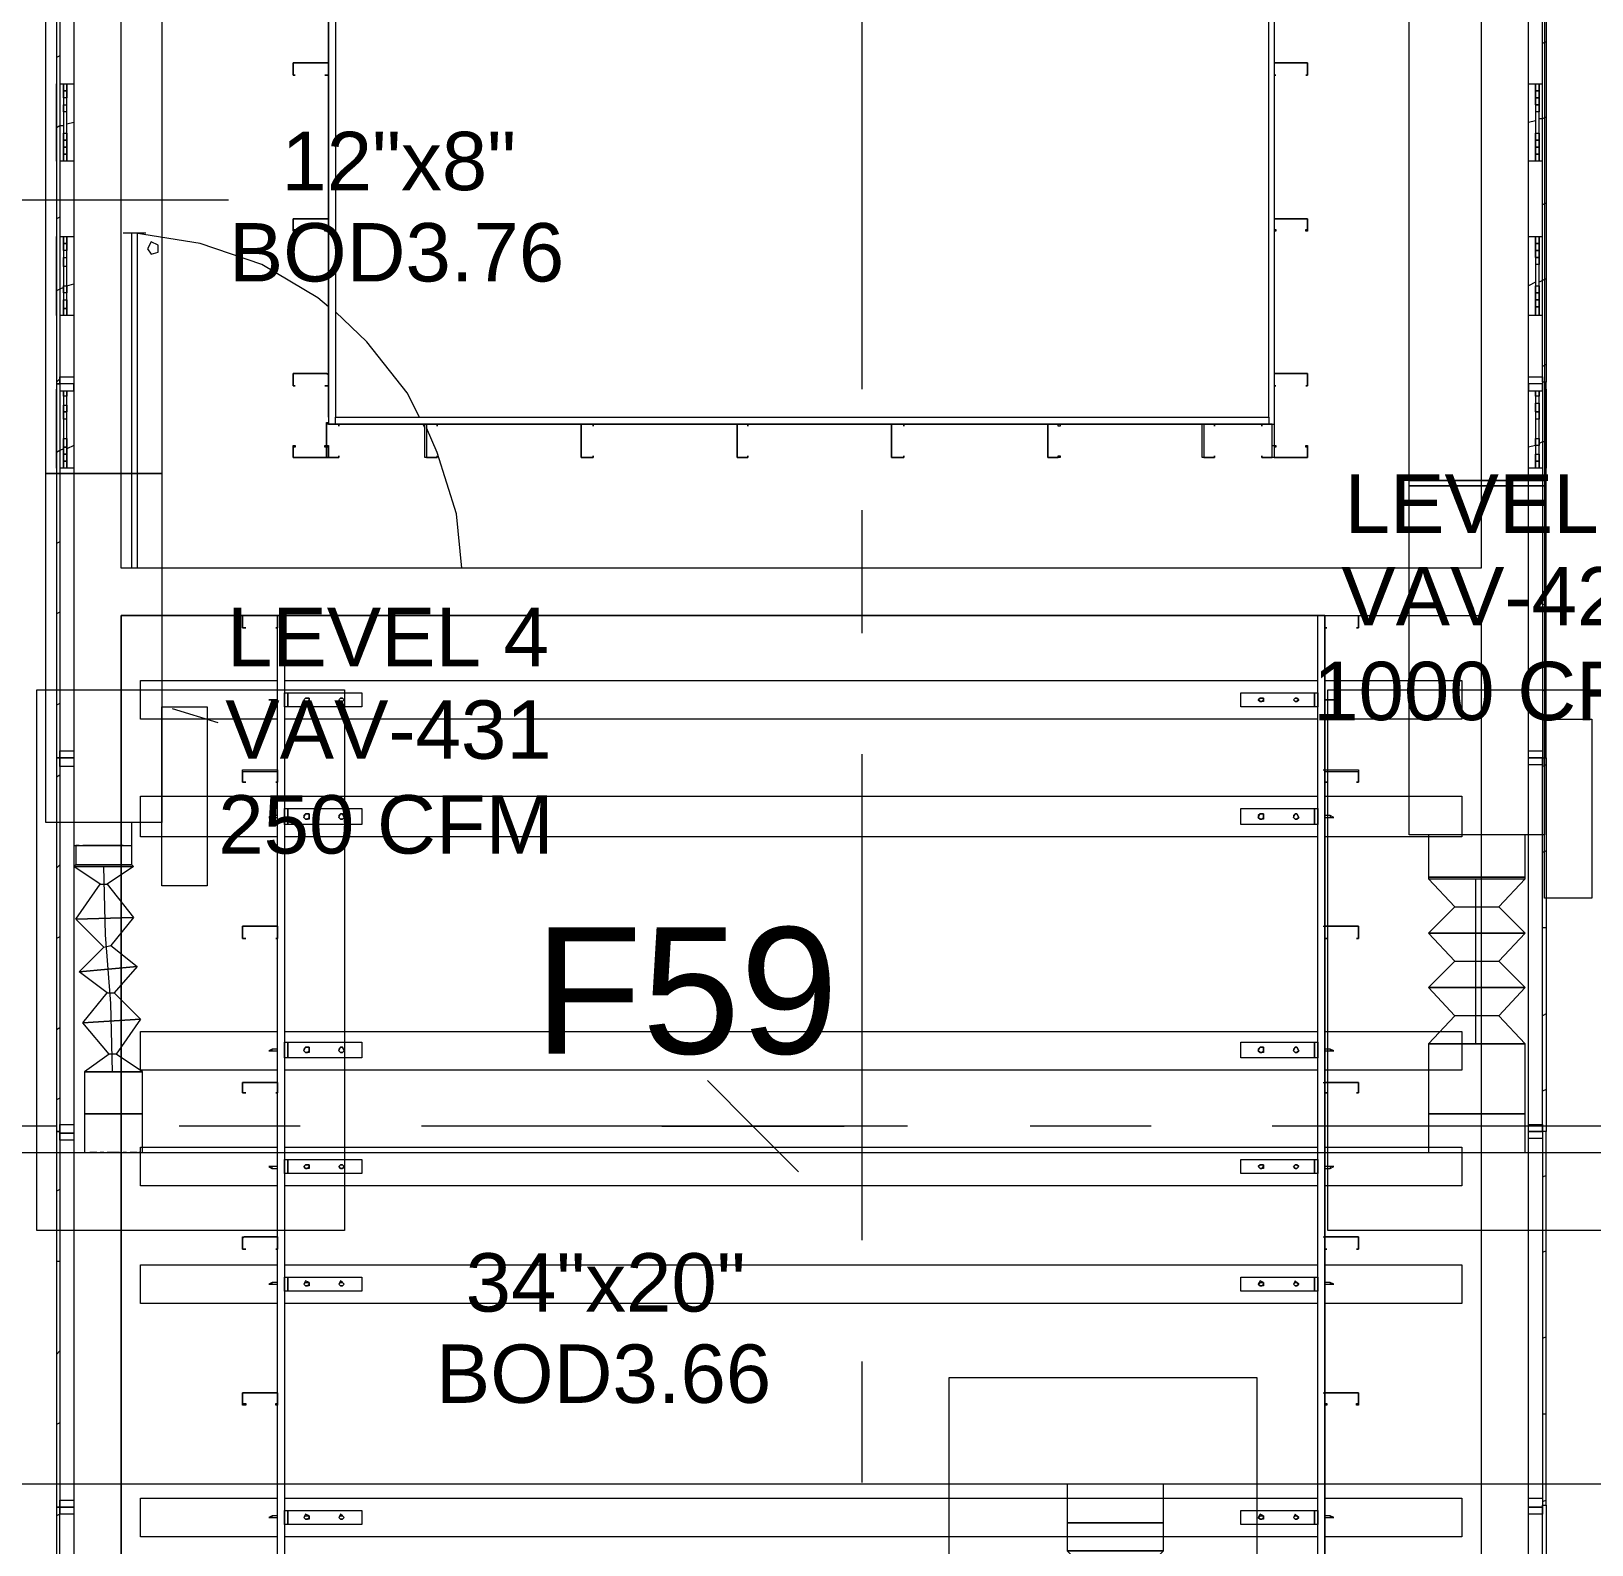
# Model space of a CAD drawing. Header units: metres. Extents: x 98 to 337, y -7 to 53.
# Drawn here: x 133.353 to 137.428, y 15.562 to 19.514 of the extents above; entities that cross this region are included whole.
import ezdxf

# ---------------------------------------------------------------- set-up
doc = ezdxf.new("R2010")
doc.units = ezdxf.units.M
doc.layers.add('HVAC - Ductos', color=5, linetype='Continuous', lineweight=0)
doc.layers.add('PDF_Text', color=7, linetype='Continuous', lineweight=0)
doc.layers.add('PDF_Geometry', color=7, linetype='Continuous', lineweight=0, true_color=0xaaaaaa)
doc.styles.add('PDF ArialUnicodeMS-Bold-Identity-H', font='arial.ttf')
doc.styles.add('PDF Helvetica', font='')
doc.styles.get('PDF Helvetica').set_extended_font_data('Helvetica')

msp = doc.modelspace()

# ---------------------------------------------------------------- linework, layer by layer
at = {"layer": 'HVAC - Ductos', "lineweight": 0}
msp.add_lwpolyline([(136.5939, 24.8329), (136.5939, 24.4755, -0.41593), (136.9514, 24.1182), (137.3042, 24.1182), (137.3042, 18.3407), (136.9514, 18.3407), (136.9514, 24.1182), (137.3042, 24.1182, 0.414677)], format="xyb", close=True, dxfattribs=at)
for points in [[(133.6938, 21.9694), (133.6938, 18.3589), (133.3913, 18.3589), (133.3913, 21.9694)], [(133.3913, 17.4472), (133.3913, 18.3589), (133.6938, 18.3589), (133.6938, 17.4472)], [(136.9514, 17.4152), (136.9514, 18.3269), (137.3042, 18.3269), (137.3042, 17.4152)], [(137.0017, 17.3052), (137.0063, 17.3052), (137.0247, 17.3052), (137.0521, 17.3052), (137.0888, 17.3052), (137.1255, 17.3052), (137.1667, 17.3052), (137.2033, 17.3052), (137.2308, 17.3052), (137.2445, 17.3052), (137.2537, 17.3052), (137.2537, 17.4152), (137.2491, 17.4152), (137.2354, 17.4152), (137.2171, 17.4152), (137.1896, 17.4152), (137.1621, 17.4152), (137.1255, 17.4152), (137.0934, 17.4152), (137.0659, 17.4152), (137.0384, 17.4152), (137.0201, 17.4152), (137.0063, 17.4152), (137.0017, 17.4152), (137.0017, 17.3052), (137.0017, 17.3006), (137.0063, 17.3006), (137.0247, 17.3006), (137.0521, 17.3006), (137.0888, 17.3006), (137.1255, 17.3006), (137.1667, 17.3006), (137.2033, 17.3006), (137.2308, 17.3006), (137.2491, 17.3006), (137.2537, 17.3006), (137.2537, 17.3052), (137.2445, 17.3052), (137.2308, 17.3052), (137.2033, 17.3052), (137.1667, 17.3052), (137.1255, 17.3052), (137.0888, 17.3052), (137.0521, 17.3052), (137.0247, 17.3052), (137.0063, 17.3052)], [(133.4692, 17.3373), (133.4784, 17.3373), (133.4876, 17.3373), (133.5059, 17.3373), (133.5242, 17.3373), (133.5426, 17.3373), (133.5609, 17.3373), (133.5792, 17.3373), (133.593, 17.3373), (133.6067, 17.3373), (133.6158, 17.3373), (133.6067, 17.3373), (133.593, 17.3373), (133.5792, 17.3373), (133.5609, 17.3373), (133.5426, 17.3373), (133.5242, 17.3373), (133.5059, 17.3373), (133.4876, 17.3373), (133.4784, 17.3373)], [(137.0017, 17.3052), (137.0063, 17.3052), (137.0201, 17.3052), (137.0384, 17.3052), (137.0659, 17.3052), (137.0934, 17.3052), (137.1255, 17.3052), (137.1621, 17.3052), (137.1896, 17.3052), (137.2171, 17.3052), (137.2354, 17.3052), (137.2491, 17.3052), (137.2537, 17.3052), (137.2491, 17.3052), (137.2354, 17.3052), (137.2171, 17.3052), (137.1896, 17.3052), (137.1621, 17.3052), (137.1255, 17.3052), (137.0934, 17.3052), (137.0659, 17.3052), (137.0384, 17.3052), (137.0201, 17.3052), (137.0063, 17.3052)], [(137.0017, 16.87), (137.0063, 16.87), (137.0155, 16.87), (137.0384, 16.87), (137.0659, 16.87), (137.0934, 16.87), (137.1255, 16.87), (137.1621, 16.87), (137.1896, 16.87), (137.2171, 16.87), (137.2354, 16.87), (137.2491, 16.87), (137.2537, 16.87), (137.2491, 16.87), (137.2354, 16.87), (137.2171, 16.87), (137.1896, 16.87), (137.1621, 16.87), (137.1255, 16.87), (137.0934, 16.87), (137.0659, 16.87), (137.0384, 16.87), (137.0155, 16.87), (137.0063, 16.87)], [(133.6434, 16.7966), (133.6342, 16.7966), (133.6204, 16.7966), (133.6067, 16.7966), (133.5884, 16.7966), (133.5654, 16.7966), (133.5472, 16.7966), (133.5288, 16.7966), (133.515, 16.7966), (133.5013, 16.7966), (133.4922, 16.7966), (133.5013, 16.7966), (133.515, 16.7966), (133.5288, 16.7966), (133.5472, 16.7966), (133.5654, 16.7966), (133.5884, 16.7966), (133.6067, 16.7966), (133.6204, 16.7966), (133.6342, 16.7966)], [(137.0017, 16.5859), (137.0063, 16.5859), (137.0155, 16.5859), (137.0384, 16.5859), (137.0659, 16.5859), (137.0934, 16.5859), (137.1255, 16.5859), (137.1621, 16.5859), (137.1896, 16.5859), (137.2171, 16.5859), (137.2354, 16.5859), (137.2491, 16.5859), (137.2537, 16.5859), (137.2537, 16.6867), (137.2491, 16.6867), (137.2354, 16.6867), (137.2171, 16.6867), (137.1896, 16.6867), (137.1621, 16.6867), (137.1255, 16.6867), (137.0934, 16.6867), (137.0659, 16.6867), (137.0384, 16.6867), (137.0155, 16.6867), (137.0063, 16.6867), (137.0017, 16.6867)], [(137.886, 15.7199), (132.3971, 15.7199), (132.3971, 16.5859), (137.886, 16.5859)]]:
    msp.add_lwpolyline(points, close=True, dxfattribs=at)
for points in [[(133.4647, 17.3327), (133.4738, 17.3327), (133.4876, 17.3327), (133.515, 17.3327), (133.5426, 17.3327), (133.57, 17.3327), (133.5976, 17.3327), (133.6113, 17.3327), (133.6204, 17.3327), (133.6158, 17.3373), (133.6113, 17.3373), (133.593, 17.3373), (133.57, 17.3373), (133.5426, 17.3373), (133.515, 17.3373), (133.4876, 17.3373), (133.4738, 17.3373), (133.4692, 17.3373), (133.4738, 17.3373), (133.4876, 17.3373), (133.515, 17.3373), (133.5426, 17.3373), (133.57, 17.3373), (133.593, 17.3373), (133.6113, 17.3373), (133.6158, 17.3373), (133.6158, 17.3876), (133.6158, 17.4472), (133.6067, 17.4472), (133.5976, 17.4472), (133.5792, 17.4472), (133.5609, 17.4472), (133.5426, 17.4472), (133.5242, 17.4472), (133.5105, 17.4472), (133.4967, 17.4472), (133.483, 17.4472), (133.4738, 17.4472), (133.4692, 17.4472)], [(133.4647, 17.4472), (133.4647, 17.3876), (133.4692, 17.3876), (133.4784, 17.3876), (133.4876, 17.3876), (133.5059, 17.3876), (133.5242, 17.3876), (133.5426, 17.3876), (133.5609, 17.3876), (133.5792, 17.3876), (133.5976, 17.3876), (133.6067, 17.3876), (133.6158, 17.3876)], [(133.4784, 17.3876), (133.4692, 17.3876), (133.4692, 17.3373), (133.4647, 17.3327), (133.4738, 17.3327), (133.4876, 17.3327), (133.515, 17.3327), (133.5426, 17.3327), (133.57, 17.3327), (133.5976, 17.3327), (133.6113, 17.3327), (133.6204, 17.3327)], [(133.593, 17.3876), (133.5792, 17.3876), (133.5609, 17.3876), (133.5426, 17.3876), (133.5242, 17.3876), (133.5059, 17.3876), (133.4876, 17.3876)], [(133.5334, 17.2869), (133.4647, 17.3327), (133.6204, 17.3327), (133.5517, 17.2869), (133.6204, 17.1998), (133.4692, 17.1953), (133.5334, 17.2869), (133.5517, 17.2869)], [(133.5654, 16.7966), (133.5609, 16.9753), (133.5472, 17.154), (133.5426, 17.3327)], [(137.0704, 17.2273), (137.0017, 17.3006), (137.2537, 17.3006), (137.185, 17.2273), (137.2537, 17.1585), (137.0017, 17.1585), (137.0704, 17.2273), (137.185, 17.2273)], [(137.0017, 17.3006), (137.0063, 17.3006), (137.0247, 17.3006), (137.0521, 17.3006), (137.0888, 17.3006), (137.1255, 17.3006), (137.1667, 17.3006), (137.2033, 17.3006), (137.2308, 17.3006), (137.2491, 17.3006), (137.2537, 17.3006)], [(137.1255, 16.87), (137.1255, 16.957), (137.1255, 17.044), (137.1255, 17.1265), (137.1255, 17.2135), (137.1255, 17.3006)], [(133.5426, 17.1219), (133.4692, 17.1953), (133.6204, 17.1998), (133.5609, 17.1265), (133.6296, 17.0715), (133.4784, 17.0578), (133.5426, 17.1219), (133.5609, 17.1265)], [(137.0704, 17.0852), (137.0017, 17.1585), (137.2537, 17.1585), (137.185, 17.0852), (137.2537, 17.0165), (137.0017, 17.0165), (137.0704, 17.0852), (137.185, 17.0852)], [(133.5517, 17.0028), (133.4784, 17.0578), (133.6296, 17.0715), (133.57, 17.0028), (133.6388, 16.934), (133.4876, 16.9249), (133.5517, 17.0028), (133.57, 17.0028)], [(137.0704, 16.9432), (137.0017, 17.0165), (137.2537, 17.0165), (137.185, 16.9432), (137.0704, 16.9432), (137.0017, 16.87), (137.0017, 16.6867), (137.0063, 16.6867), (137.0155, 16.6867), (137.0384, 16.6867), (137.0659, 16.6867), (137.0934, 16.6867), (137.1255, 16.6867), (137.1621, 16.6867), (137.1896, 16.6867), (137.2171, 16.6867), (137.2354, 16.6867), (137.2491, 16.6867), (137.2537, 16.6867), (137.2537, 16.87), (137.0017, 16.87), (137.2537, 16.87), (137.185, 16.9432)], [(133.5563, 16.8424), (133.4876, 16.9249), (133.6388, 16.934), (133.5746, 16.8424), (133.5563, 16.8424), (133.4922, 16.7966), (133.4922, 16.6867), (133.5013, 16.6867), (133.515, 16.6867), (133.5288, 16.6867), (133.5472, 16.6867), (133.5654, 16.6867), (133.5884, 16.6867), (133.6067, 16.6867), (133.6204, 16.6867), (133.6342, 16.6867), (133.6434, 16.6867), (133.6434, 16.7966), (133.4922, 16.7966), (133.6434, 16.7966), (133.5746, 16.8424)], [(133.6434, 16.5859), (133.6434, 16.6867), (133.6342, 16.6867), (133.6204, 16.6867), (133.6067, 16.6867), (133.5884, 16.6867), (133.5654, 16.6867), (133.5472, 16.6867), (133.5288, 16.6867), (133.515, 16.6867), (133.5013, 16.6867), (133.4922, 16.6867), (133.4922, 16.5859)], [(133.5242, 16.5859), (133.5196, 16.5859), (133.515, 16.5859), (133.5059, 16.5859)], [(133.5426, 16.5859), (133.5334, 16.5859)], [(133.5838, 16.5859), (133.5654, 16.5859), (133.5517, 16.5859)], [(133.6021, 16.5859), (133.593, 16.5859)], [(133.6296, 16.5859), (133.625, 16.5859), (133.6204, 16.5859), (133.6158, 16.5859), (133.6113, 16.5859)], [(133.6388, 16.5859), (133.6342, 16.5859)], [(136.0579, 15.7199), (136.0579, 15.6191), (136.0625, 15.6191), (136.0717, 15.6191), (136.0945, 15.6191), (136.1175, 15.6191), (136.1495, 15.6191), (136.1816, 15.6191), (136.2183, 15.6191), (136.2457, 15.6191), (136.2732, 15.6191), (136.2916, 15.6191), (136.3054, 15.6191), (136.3099, 15.6191), (136.3099, 15.7199), (136.3054, 15.7199)], [(136.2228, 15.4587), (136.3054, 15.3717), (136.0533, 15.3809), (136.1403, 15.4633), (136.2228, 15.4587), (136.3099, 15.5458), (136.3099, 15.6191), (136.3054, 15.6191), (136.2916, 15.6191), (136.2732, 15.6191), (136.2457, 15.6191), (136.2183, 15.6191), (136.1816, 15.6191), (136.1495, 15.6191), (136.1175, 15.6191), (136.0945, 15.6191), (136.0717, 15.6191), (136.0625, 15.6191), (136.0579, 15.6191), (136.0579, 15.5458), (136.3099, 15.5458), (136.0579, 15.5458), (136.1403, 15.4633)]]:
    msp.add_lwpolyline(points, dxfattribs=at)
at = {"layer": 'PDF_Geometry', "lineweight": 0}
for points in [[(137.2629, 14.689), (137.2629, 19.5777), (137.1392, 19.5777), (137.1392, 23.7837), (137.1392, 19.5777), (137.1392, 23.7837), (137.1392, 19.5777), (137.1529, 19.5777), (137.1529, 23.7837), (137.1529, 19.5777), (137.2445, 19.5777), (137.2445, 23.7837), (137.2445, 19.5777), (137.2629, 19.5777), (137.2629, 23.8937)], [(137.1392, 23.7837), (137.2629, 23.7837), (137.2629, 19.5777), (137.1392, 19.5777), (137.1392, 18.1116), (133.5884, 18.1116), (133.5884, 19.5777), (133.4647, 19.5777), (133.4647, 14.689)], [(134.129, 18.5056), (134.129, 23.3805), (134.129, 23.3943), (136.5985, 23.3943), (136.5985, 23.3805), (136.5985, 18.5056), (136.5985, 18.4873)], [(134.129, 23.3805), (134.129, 18.5056), (134.129, 18.4873), (136.5985, 18.4873), (136.5985, 18.4002), (136.5939, 18.4002), (136.5665, 18.4002), (136.5939, 18.4002), (136.5939, 18.4873), (136.5665, 18.4873)], [(134.1474, 23.3805), (134.1474, 18.5056), (136.5848, 18.5056), (136.5848, 23.3805)], [(136.5985, 23.3805), (136.5985, 18.5056)], [(133.428, 20.5078), (133.4189, 20.5078), (133.4189, 19.5731), (133.428, 19.5731), (133.428, 20.5078), (133.4189, 20.5078), (133.4189, 19.5731), (133.4189, 18.5926), (133.428, 18.5926), (133.428, 18.5743), (133.4647, 18.5743), (133.4647, 18.5926), (133.428, 18.5926), (133.428, 17.6167), (133.4189, 17.6167), (133.4189, 16.6409), (133.428, 16.6409), (133.428, 15.6604), (133.4189, 15.6604), (133.4189, 14.6844)], [(137.2996, 20.5078), (137.3087, 20.5078), (137.3087, 19.5731), (137.2996, 19.5731), (137.2996, 20.5078), (137.3087, 20.5078), (137.3087, 19.5731), (137.3087, 18.5972), (137.2996, 18.5972), (137.2996, 17.6167), (137.3087, 17.6167), (137.3087, 16.6409), (137.2996, 16.6409), (137.2996, 15.665), (137.3087, 15.665), (137.3087, 14.6844), (137.2996, 14.6844), (137.2996, 13.452), (137.3087, 13.452), (137.3087, 14.6844)], [(135.5219, 19.848), (135.5219, 18.5789)], [(133.4189, 19.5731), (133.428, 19.5731), (133.428, 18.5926), (133.4189, 18.5926), (133.4189, 17.6167), (133.428, 17.6167), (133.428, 16.6409), (133.4189, 16.6409), (133.4189, 15.6604), (133.428, 15.6604), (133.4647, 15.6604), (133.4647, 15.642), (133.428, 15.642)], [(137.2629, 14.689), (137.2629, 19.5777), (137.1392, 19.5777), (137.1392, 18.1116), (133.5884, 18.1116), (133.5884, 19.5777), (133.4647, 19.5777), (133.4647, 14.689)], [(137.2996, 13.232), (137.3087, 13.232), (137.3087, 13.452), (137.3087, 13.232), (137.2996, 13.232), (137.2996, 13.452), (137.3087, 13.452), (137.3087, 14.6844), (137.2996, 14.6844), (137.2996, 15.665), (137.3087, 15.665), (137.3087, 16.6409), (137.2996, 16.6409), (137.2996, 17.6167), (137.3087, 17.6167), (137.3087, 18.5972), (137.2996, 18.5972), (137.2996, 19.5731), (137.3087, 19.5731)], [(137.3087, 19.4861), (137.2996, 19.4815)], [(133.428, 19.4494), (133.4189, 19.4449)], [(133.4189, 19.1745), (133.4189, 19.3761)], [(133.428, 19.3761), (133.4372, 19.3761), (133.4372, 19.1745), (133.428, 19.1745)], [(133.4647, 19.1745), (133.4464, 19.1745), (133.4464, 19.3761), (133.4647, 19.3761)], [(137.2996, 19.1745), (137.2904, 19.1745), (137.2904, 19.3761), (137.2996, 19.3761)], [(137.3087, 19.3761), (137.3087, 19.1745)], [(133.4464, 19.3028), (133.4372, 19.3028), (133.4372, 19.3211), (133.4464, 19.3211), (133.4464, 19.3395), (133.4372, 19.3395), (133.4372, 19.3211), (133.4464, 19.3211)], [(137.2812, 19.3211), (137.2812, 19.3395), (137.2904, 19.3395), (137.2904, 19.3211), (137.2812, 19.3211), (137.2904, 19.3211), (137.2904, 19.3028), (137.2812, 19.3028)], [(133.4647, 19.2753), (133.4464, 19.2707)], [(137.2812, 19.2798), (137.2629, 19.2753)], [(137.3087, 19.289), (137.2996, 19.2844), (137.2904, 19.2844)], [(133.4372, 19.2662), (133.428, 19.2662), (133.4189, 19.2616)], [(137.3087, 19.0646), (137.2996, 19.06)], [(133.428, 19.0279), (133.4189, 19.0233)], [(136.5985, 18.9958), (136.6031, 18.9958), (136.6031, 18.9913), (136.5985, 18.9913)], [(133.4189, 18.7713), (133.4189, 18.9775)], [(133.428, 18.9775), (133.4372, 18.9775), (133.4372, 18.7713), (133.428, 18.7713)], [(133.4647, 18.7713), (133.4464, 18.7713), (133.4464, 18.9775), (133.4647, 18.9775)], [(133.6525, 18.9867), (133.593, 18.9867)], [(133.6158, 18.1116), (133.6158, 18.9867)], [(134.129, 18.7943), (134.1016, 18.8171), (133.9549, 18.9042), (133.7945, 18.9592), (133.625, 18.9867)], [(133.6296, 18.9867), (133.6296, 18.1116)], [(137.2996, 18.7713), (137.2904, 18.7713), (137.2904, 18.9775), (137.2996, 18.9775)], [(137.3087, 18.9775), (137.3087, 18.7713)], [(133.4464, 18.8996), (133.4372, 18.8996), (133.4372, 18.9225), (133.4464, 18.9225), (133.4464, 18.9409), (133.4372, 18.9409), (133.4372, 18.9225), (133.4464, 18.9225)], [(137.2812, 18.9225), (137.2812, 18.9409), (137.2904, 18.9409), (137.2904, 18.9225), (137.2812, 18.9225), (137.2904, 18.9225), (137.2904, 18.9042), (137.2812, 18.9042)], [(137.3087, 18.8675), (137.2996, 18.8629), (137.2904, 18.8584)], [(133.4372, 18.8447), (133.428, 18.8401), (133.4189, 18.8355)], [(133.4464, 18.8492), (133.4464, 18.8309), (133.4372, 18.8309), (133.4372, 18.8125), (133.4464, 18.8125), (133.4464, 18.8309), (133.4372, 18.8309), (133.4372, 18.8492), (133.4464, 18.8492), (133.4647, 18.8538)], [(137.2812, 18.8584), (137.2629, 18.8492)], [(134.3673, 18.5056), (134.3352, 18.5698), (134.2298, 18.7026), (134.1474, 18.7805)], [(137.3087, 18.643), (137.2996, 18.6384)], [(133.428, 18.6064), (133.4189, 18.5972)], [(137.2996, 18.3727), (137.2904, 18.3727), (137.2904, 18.5743), (137.2904, 18.5606), (137.2812, 18.5606), (137.2812, 18.5743), (137.2812, 18.3727), (137.2629, 18.3727), (137.2629, 18.5743), (137.2996, 18.5743), (137.2996, 18.5926), (137.2629, 18.5926), (137.2629, 18.5743)], [(133.4189, 18.3727), (133.4189, 18.5789)], [(133.4464, 18.501), (133.4372, 18.501), (133.4372, 18.5194), (133.4464, 18.5194), (133.4372, 18.5194), (133.4372, 18.5376), (133.4464, 18.5376), (133.4464, 18.5606), (133.4372, 18.5606), (133.4372, 18.5743), (133.4372, 18.3727), (133.428, 18.3727)], [(133.4647, 18.3727), (133.4464, 18.3727), (133.4464, 18.5743), (133.4464, 18.5606), (133.4372, 18.5606), (133.4372, 18.5376), (133.4464, 18.5376), (133.4464, 18.5194)], [(137.2812, 18.5194), (137.2812, 18.5422), (137.2904, 18.5422), (137.2904, 18.5606), (137.2812, 18.5606), (137.2812, 18.5422), (137.2904, 18.5422), (137.2904, 18.5194), (137.2812, 18.5194), (137.2904, 18.5194), (137.2904, 18.501), (137.2812, 18.501)], [(137.3087, 18.5789), (137.3087, 18.3727)], [(136.5848, 18.5056), (136.5848, 18.4873), (134.1474, 18.4873), (134.1474, 18.5056)], [(134.1565, 18.4873), (134.1565, 18.4827), (134.1565, 18.4873), (134.129, 18.4873), (134.1244, 18.4873), (134.1244, 18.4002), (134.129, 18.4002), (134.1565, 18.4002), (134.1565, 18.4048), (134.1565, 18.4002), (134.129, 18.4002), (134.1244, 18.4002), (134.1244, 18.4873), (134.1244, 18.4918), (134.129, 18.4918)], [(134.381, 18.4781), (134.3765, 18.4873)], [(134.4131, 18.4873), (134.4131, 18.4827), (134.4131, 18.4873), (134.3856, 18.4873), (134.3856, 18.4002), (134.4131, 18.4002), (134.4131, 18.4048), (134.4131, 18.4002), (134.3856, 18.4002), (134.381, 18.4002), (134.381, 18.4873)], [(134.4772, 18.1116), (134.4635, 18.2536), (134.4131, 18.414), (134.3856, 18.4781)], [(134.8209, 18.4873), (134.8209, 18.4827), (134.8209, 18.4873), (134.7888, 18.4873)], [(135.224, 18.4873), (135.224, 18.4827), (135.224, 18.4873), (135.1966, 18.4873)], [(135.6318, 18.4873), (135.6318, 18.4827), (135.6318, 18.4873), (135.6043, 18.4873), (135.5997, 18.4873)], [(136.0396, 18.4873), (136.0396, 18.4827), (136.035, 18.4827), (136.035, 18.4873), (136.0075, 18.4873)], [(136.4428, 18.4873), (136.4428, 18.4827), (136.4428, 18.4873), (136.4152, 18.4873), (136.4152, 18.4002), (136.4428, 18.4002), (136.4428, 18.4048), (136.4428, 18.4002), (136.4152, 18.4002), (136.4107, 18.4002), (136.4107, 18.4873)], [(133.4372, 18.4231), (133.428, 18.4185), (133.4189, 18.414)], [(133.4647, 18.4323), (133.4464, 18.4231)], [(137.2812, 18.4323), (137.2812, 18.4094), (137.2904, 18.4094), (137.2904, 18.4323), (137.2812, 18.4323), (137.2812, 18.4506), (137.2904, 18.4506), (137.2904, 18.4323), (137.2812, 18.4323), (137.2629, 18.4277)], [(137.3087, 18.4414), (137.2996, 18.4414), (137.2904, 18.4369)], [(135.5219, 18.2627), (135.5219, 17.942)], [(137.3087, 18.2169), (137.2996, 18.2124)], [(133.428, 18.1802), (133.4189, 18.1757)], [(137.3087, 18.02), (137.2996, 18.0154)], [(133.428, 17.997), (133.4189, 17.9924)], [(133.4647, 14.6844), (133.4647, 14.689), (133.4601, 14.689), (133.4601, 14.6982), (133.4647, 14.6982), (133.4601, 14.6982), (133.4601, 14.689), (133.4601, 14.6844), (133.4601, 14.689), (133.4647, 14.689), (133.4647, 13.8414), (133.483, 13.8414), (133.483, 13.2504), (133.5746, 13.2504), (133.5746, 13.8414), (133.5884, 13.8414), (133.5884, 14.689), (133.5884, 17.9878), (133.5884, 14.689), (133.5746, 14.689), (133.483, 14.689), (133.483, 13.8414), (133.483, 14.689), (133.4647, 14.689)], [(133.8175, 17.9878), (133.5884, 17.9878), (133.8175, 17.9878)], [(133.9962, 13.9009), (133.9962, 17.9878), (133.9962, 17.9558), (133.9916, 17.9558), (133.9962, 17.9558), (133.9962, 17.9878), (133.9091, 17.9878), (133.9045, 17.9878), (133.9045, 17.9558), (133.9045, 17.9878), (133.5884, 17.9878), (137.1392, 17.9878), (137.1392, 14.689)], [(134.0145, 17.9878), (133.9962, 17.9878)], [(133.9962, 13.9009), (133.9962, 17.9878), (134.0145, 17.9878), (134.0145, 13.9239)], [(136.7314, 17.9878), (136.7131, 17.9878)], [(136.7131, 13.9239), (136.7131, 17.9878), (136.7314, 17.9878), (136.7314, 13.9009)], [(136.7314, 13.9009), (136.7314, 17.9878), (136.8185, 17.9878), (137.1392, 17.9878), (137.1392, 14.689)], [(133.9962, 17.7175), (133.6388, 17.7175), (133.6388, 17.8183), (133.9962, 17.8183)], [(134.0145, 17.8183), (136.7131, 17.8183)], [(136.7314, 17.8183), (137.0888, 17.8183), (137.0888, 17.7175), (136.7314, 17.7175)], [(133.9824, 17.7679), (133.9732, 17.7679), (133.9824, 17.7679)], [(133.9962, 17.7679), (133.9824, 17.7679), (133.9962, 17.7679)], [(136.7452, 17.7679), (136.7314, 17.7679), (136.7452, 17.7679)], [(136.7544, 17.7679), (136.7452, 17.7679), (136.7544, 17.7679)], [(137.3087, 17.7954), (137.2996, 17.7909)], [(133.428, 17.7587), (133.4189, 17.7542)], [(136.7131, 17.7175), (134.0145, 17.7175)], [(135.5219, 17.6259), (135.5219, 16.3568)], [(133.428, 17.5709), (133.4189, 17.5663)], [(136.7268, 17.5847), (136.7314, 17.5847), (136.8185, 17.5847), (136.8185, 17.5801), (136.8185, 17.5526), (136.8139, 17.5526), (136.8185, 17.5526), (136.8185, 17.5801), (136.7314, 17.5801)], [(137.3087, 17.5984), (137.2996, 17.5938)], [(133.9962, 17.4106), (133.6388, 17.4106), (133.6388, 17.516), (133.9962, 17.516)], [(134.0145, 17.516), (136.7131, 17.516)], [(136.7314, 17.516), (137.0888, 17.516), (137.0888, 17.4106), (136.7314, 17.4106)], [(133.9962, 17.4656), (133.9824, 17.4656), (133.9732, 17.461), (133.9824, 17.461), (133.9962, 17.461)], [(133.9824, 17.461), (133.9824, 17.4656)], [(134.0236, 17.4702), (134.0236, 17.4656)], [(134.0236, 17.461), (134.0236, 17.4564)], [(136.7039, 17.4656), (136.7039, 17.4702)], [(136.7039, 17.4564), (136.7039, 17.461)], [(136.7314, 17.461), (136.7452, 17.461), (136.7544, 17.461), (136.7452, 17.4656), (136.7314, 17.4656)], [(136.7452, 17.4656), (136.7452, 17.461)], [(136.7131, 17.4106), (134.0145, 17.4106)], [(137.3087, 17.3739), (137.2996, 17.3693)], [(133.428, 17.3373), (133.4189, 17.3281)], [(136.7268, 17.1769), (136.7314, 17.1769)], [(137.3087, 17.1723), (137.2996, 17.1723)], [(133.428, 17.1494), (133.4189, 17.1449)], [(133.428, 16.9112), (133.4189, 16.9066)], [(137.3087, 16.9478), (137.2996, 16.9432)], [(133.9962, 16.8012), (133.6388, 16.8012), (133.6388, 16.902), (133.9962, 16.902)], [(134.0145, 16.902), (136.7131, 16.902)], [(136.7314, 16.902), (137.0888, 16.902), (137.0888, 16.8012), (136.7314, 16.8012)], [(133.9962, 16.8562), (133.9824, 16.8562), (133.9732, 16.8516), (133.9824, 16.8516), (133.9962, 16.8516)], [(133.9824, 16.8516), (133.9824, 16.8562)], [(134.0236, 16.8608), (134.0236, 16.8562)], [(134.0236, 16.8516), (134.0236, 16.847)], [(136.7039, 16.8562), (136.7039, 16.8608)], [(136.7039, 16.847), (136.7039, 16.8516)], [(136.7314, 16.8516), (136.7452, 16.8516), (136.7544, 16.8516), (136.7452, 16.8562), (136.7314, 16.8562)], [(136.7452, 16.8562), (136.7452, 16.8516)], [(136.7131, 16.8012), (134.0145, 16.8012)], [(136.7268, 16.7691), (136.7314, 16.7691)], [(137.3087, 16.7508), (137.2996, 16.7462)], [(133.428, 16.7279), (133.4189, 16.7233)], [(133.4189, 16.6546), (132.1497, 16.6546)], [(134.0557, 16.6546), (133.7396, 16.6546)], [(135.641, 16.6546), (134.3719, 16.6546)], [(136.2778, 16.6546), (135.9617, 16.6546)], [(137.8631, 16.6546), (136.5939, 16.6546)], [(133.9962, 16.4988), (133.6388, 16.4988), (133.6388, 16.5996), (133.9962, 16.5996)], [(134.0145, 16.5996), (136.7131, 16.5996)], [(136.7314, 16.5996), (137.0888, 16.5996), (137.0888, 16.4988), (136.7314, 16.4988)], [(133.9962, 16.5492), (133.9824, 16.5492), (133.9732, 16.5492), (133.9824, 16.5446), (133.9962, 16.5446)], [(133.9824, 16.5446), (133.9824, 16.5492)], [(134.0236, 16.5446), (134.0236, 16.54)], [(136.7039, 16.54), (136.7039, 16.5446)], [(136.7314, 16.5446), (136.7452, 16.5446), (136.7544, 16.5492), (136.7452, 16.5492), (136.7314, 16.5492)], [(136.7452, 16.5492), (136.7452, 16.5446)], [(137.3087, 16.5263), (137.2996, 16.5217)], [(133.428, 16.4897), (133.4189, 16.4851)], [(136.7131, 16.4988), (134.0145, 16.4988)], [(136.7268, 16.366), (136.7314, 16.366)], [(133.428, 16.3018), (133.4189, 16.3018)], [(137.3087, 16.3293), (137.2996, 16.3247)], [(133.9962, 16.1918), (133.6388, 16.1918), (133.6388, 16.2926), (133.9962, 16.2926)], [(134.0145, 16.2926), (136.7131, 16.2926)], [(136.7314, 16.2926), (137.0888, 16.2926), (137.0888, 16.1918), (136.7314, 16.1918)], [(133.9962, 16.2468), (133.9824, 16.2468), (133.9732, 16.2422), (133.9824, 16.2422), (133.9962, 16.2422)], [(133.9824, 16.2422), (133.9824, 16.2468)], [(134.0236, 16.2514), (134.0236, 16.2468)], [(136.7039, 16.2468), (136.7039, 16.2514)], [(136.7314, 16.2422), (136.7452, 16.2422), (136.7544, 16.2422), (136.7452, 16.2468), (136.7314, 16.2468)], [(136.7452, 16.2468), (136.7452, 16.2422)], [(136.7131, 16.1918), (134.0145, 16.1918)], [(137.3087, 16.1047), (137.2996, 16.1002)], [(133.428, 16.0681), (133.4189, 16.0589)], [(135.5219, 16.0407), (135.5219, 15.7245)], [(136.7268, 15.9582), (136.7314, 15.9582)], [(136.7314, 15.9307), (136.736, 15.9307), (136.736, 15.9261), (136.7314, 15.9261)], [(137.3087, 15.9032), (137.2996, 15.9032)], [(133.428, 15.8802), (133.4189, 15.8757)], [(133.4189, 14.6844), (133.428, 14.6844), (133.428, 15.6604), (133.428, 15.642), (133.4189, 15.6374)], [(133.9962, 15.5825), (133.6388, 15.5825), (133.6388, 15.6833), (133.9962, 15.6833)], [(134.0145, 15.6833), (136.7131, 15.6833)], [(136.7314, 15.6833), (137.0888, 15.6833), (137.0888, 15.5825), (136.7314, 15.5825)], [(137.3087, 15.6787), (137.2996, 15.6741)], [(133.9962, 15.6374), (133.9824, 15.6374), (133.9732, 15.6329), (133.9824, 15.6329), (133.9962, 15.6329)], [(133.9824, 15.6329), (133.9824, 15.6374)], [(134.0236, 15.642), (134.0236, 15.6374)], [(136.7039, 15.6374), (136.7039, 15.642)], [(136.7314, 15.6329), (136.7452, 15.6329), (136.7544, 15.6329), (136.7452, 15.6374), (136.7314, 15.6374)], [(136.7452, 15.6374), (136.7452, 15.6329)], [(136.7131, 15.5825), (134.0145, 15.5825)]]:
    msp.add_lwpolyline(points, dxfattribs=at)
for points in [[(136.5848, 18.5056), (136.5848, 23.3805), (134.1474, 23.3805), (134.1474, 18.5056)], [(134.0374, 19.4311), (134.1244, 19.4311), (134.129, 19.4311), (134.129, 19.399), (134.1198, 19.399), (134.129, 19.399), (134.129, 19.4311), (134.1244, 19.4311), (134.0374, 19.4311), (134.0374, 19.399)], [(134.042, 19.399), (134.0374, 19.399)], [(136.6856, 19.4311), (136.6856, 19.399), (136.681, 19.399), (136.6856, 19.399), (136.6856, 19.4311), (136.5985, 19.4311)], [(136.6031, 19.399), (136.5985, 19.399)], [(133.4464, 19.3761), (133.4464, 19.3578), (133.4372, 19.3578), (133.4372, 19.3761)], [(133.4372, 19.3395), (133.4372, 19.3578), (133.4464, 19.3578), (133.4464, 19.3395)], [(137.2812, 19.1745), (137.2629, 19.1745), (137.2629, 19.3761), (137.2812, 19.3761)], [(137.2812, 19.3578), (137.2812, 19.3761), (137.2904, 19.3761), (137.2904, 19.3578)], [(137.2812, 19.3578), (137.2904, 19.3578), (137.2904, 19.3395), (137.2812, 19.3395)], [(133.4372, 19.2295), (133.4372, 19.2478), (133.4464, 19.2478), (133.4464, 19.2295)], [(137.2812, 19.2478), (137.2904, 19.2478), (137.2904, 19.2295), (137.2812, 19.2295)], [(133.4372, 19.2112), (133.4372, 19.2295), (133.4464, 19.2295), (133.4464, 19.2112)], [(133.4372, 19.1928), (133.4372, 19.2112), (133.4464, 19.2112), (133.4464, 19.1928)], [(137.2812, 19.2295), (137.2904, 19.2295), (137.2904, 19.2112), (137.2812, 19.2112)], [(137.2812, 19.2112), (137.2904, 19.2112), (137.2904, 19.1928), (137.2812, 19.1928)], [(133.4372, 19.1745), (133.4372, 19.1928), (133.4464, 19.1928), (133.4464, 19.1745)], [(137.2904, 19.1928), (137.2904, 19.1745), (137.2812, 19.1745), (137.2812, 19.1928)], [(134.0374, 19.0233), (134.1244, 19.0233), (134.129, 19.0233), (134.129, 18.9913), (134.1198, 18.9913), (134.1198, 18.9958), (134.129, 18.9958), (134.129, 19.0233), (134.1244, 19.0233), (134.0374, 19.0233), (134.0374, 18.9958), (134.042, 18.9958), (134.042, 18.9913), (134.0374, 18.9913)], [(136.6856, 19.0233), (136.6856, 18.9913), (136.681, 18.9913), (136.681, 18.9958), (136.6856, 18.9958), (136.6856, 19.0233), (136.5985, 19.0233)], [(133.4464, 18.9775), (133.4464, 18.9592), (133.4372, 18.9592), (133.4372, 18.9775)], [(133.4372, 18.9409), (133.4372, 18.9592), (133.4464, 18.9592), (133.4464, 18.9409)], [(133.6571, 18.9454), (133.6662, 18.9317), (133.6846, 18.9363), (133.6846, 18.9546), (133.6662, 18.9638)], [(137.2812, 18.7713), (137.2629, 18.7713), (137.2629, 18.9775), (137.2812, 18.9775)], [(137.2812, 18.9592), (137.2812, 18.9775), (137.2904, 18.9775), (137.2904, 18.9592)], [(137.2812, 18.9592), (137.2904, 18.9592), (137.2904, 18.9409), (137.2812, 18.9409)], [(137.2812, 18.8492), (137.2904, 18.8492), (137.2904, 18.8309), (137.2812, 18.8309)], [(137.2812, 18.8309), (137.2904, 18.8309), (137.2904, 18.8125), (137.2812, 18.8125)], [(133.4372, 18.7897), (133.4372, 18.8125), (133.4464, 18.8125), (133.4464, 18.7897)], [(133.4372, 18.7713), (133.4372, 18.7897), (133.4464, 18.7897), (133.4464, 18.7713)], [(137.2812, 18.8125), (137.2904, 18.8125), (137.2904, 18.7943), (137.2812, 18.7943)], [(137.2904, 18.7943), (137.2904, 18.7713), (137.2812, 18.7713), (137.2812, 18.7943)], [(133.4647, 18.5926), (133.428, 18.5926), (133.428, 18.611), (133.4647, 18.611)], [(134.0374, 18.6156), (134.0374, 18.6202), (134.1244, 18.6202), (134.129, 18.6202), (134.129, 18.6156), (134.129, 18.588), (134.1198, 18.588), (134.129, 18.588), (134.129, 18.6156), (134.1244, 18.6202), (134.0374, 18.6202), (134.0374, 18.6156), (134.0374, 18.588)], [(134.042, 18.588), (134.0374, 18.588)], [(136.6856, 18.6202), (136.6856, 18.6156), (136.6856, 18.588), (136.681, 18.588), (136.6856, 18.588), (136.6856, 18.6156), (136.6856, 18.6202), (136.5985, 18.6202)], [(136.6031, 18.588), (136.5985, 18.588)], [(137.2629, 18.611), (137.2996, 18.611), (137.2996, 18.5926), (137.2629, 18.5926)], [(134.7888, 18.4002), (134.8209, 18.4002), (134.8209, 18.4048), (134.8209, 18.4002), (134.7888, 18.4002), (134.7888, 18.4873)], [(135.1966, 18.4002), (135.224, 18.4002), (135.224, 18.4048), (135.224, 18.4002), (135.1966, 18.4002), (135.1966, 18.4873)], [(135.5997, 18.4002), (135.6043, 18.4002), (135.6318, 18.4002), (135.6318, 18.4048), (135.6318, 18.4002), (135.6043, 18.4002), (135.5997, 18.4002), (135.5997, 18.4873)], [(136.0075, 18.4002), (136.035, 18.4002), (136.035, 18.4048), (136.0396, 18.4048), (136.0396, 18.4002), (136.0075, 18.4002), (136.0075, 18.4873)], [(136.5665, 18.4827), (136.5665, 18.4873)], [(133.4372, 18.4277), (133.4372, 18.4506), (133.4464, 18.4506), (133.4464, 18.4277)], [(133.4372, 18.4094), (133.4372, 18.4277), (133.4464, 18.4277), (133.4464, 18.4094)], [(134.129, 18.4002), (134.1244, 18.4002), (134.0374, 18.4002), (134.0374, 18.4323), (134.042, 18.4323), (134.042, 18.4277), (134.0374, 18.4277), (134.0374, 18.4002), (134.1244, 18.4002), (134.129, 18.4002), (134.129, 18.4277), (134.1198, 18.4277), (134.1198, 18.4323), (134.129, 18.4323)], [(136.6856, 18.4002), (136.5985, 18.4002), (136.5939, 18.4002), (136.5939, 18.4323), (136.6031, 18.4323), (136.6031, 18.4277), (136.5985, 18.4277), (136.5985, 18.4002), (136.6856, 18.4002), (136.6856, 18.4277), (136.681, 18.4277), (136.681, 18.4323), (136.6856, 18.4323)], [(133.4372, 18.3911), (133.4372, 18.4094), (133.4464, 18.4094), (133.4464, 18.3911)], [(133.4372, 18.3727), (133.4372, 18.3911), (133.4464, 18.3911), (133.4464, 18.3727)], [(136.5665, 18.4048), (136.5665, 18.4002)], [(137.2812, 18.4094), (137.2904, 18.4094), (137.2904, 18.3911), (137.2812, 18.3911)], [(137.2904, 18.3911), (137.2904, 18.3727), (137.2812, 18.3727), (137.2812, 18.3911)], [(134.0145, 13.9009), (136.7131, 13.9009), (136.7131, 17.9878), (134.0145, 17.9878)], [(136.8185, 17.9558), (136.8139, 17.9558), (136.8185, 17.9558), (136.8185, 17.9878)], [(133.9137, 17.9558), (133.9045, 17.9558)], [(136.736, 17.9558), (136.7314, 17.9558)], [(134.0145, 17.7496), (134.0145, 17.7863), (134.0236, 17.7863), (134.216, 17.7863), (134.216, 17.7496), (134.0236, 17.7496)], [(134.0236, 17.7496), (134.0236, 17.7863)], [(134.0236, 17.7679), (134.0236, 17.7725), (134.0236, 17.7679), (134.0236, 17.7633), (134.0236, 17.7679), (134.0236, 17.7725), (134.0236, 17.7679), (134.0236, 17.7633)], [(134.0786, 17.7679), (134.0786, 17.7725), (134.0694, 17.7725), (134.0649, 17.7679), (134.0694, 17.7633), (134.074, 17.7633)], [(134.0649, 17.7679), (134.0694, 17.7725), (134.0786, 17.7725), (134.0786, 17.7679), (134.0786, 17.7633), (134.0694, 17.7633)], [(134.1702, 17.7679), (134.1656, 17.7725), (134.1611, 17.7725), (134.1565, 17.7679), (134.1611, 17.7633), (134.1656, 17.7633)], [(134.1565, 17.7679), (134.1611, 17.7725), (134.1656, 17.7725), (134.1702, 17.7679), (134.1656, 17.7633), (134.1611, 17.7633)], [(136.7131, 17.7496), (136.7039, 17.7496), (136.5115, 17.7496), (136.5115, 17.7863), (136.7039, 17.7863), (136.7131, 17.7863)], [(136.5711, 17.7679), (136.5711, 17.7725), (136.5619, 17.7725), (136.5573, 17.7679), (136.5619, 17.7633), (136.5665, 17.7633)], [(136.5573, 17.7679), (136.5619, 17.7725), (136.5711, 17.7725), (136.5711, 17.7679), (136.5711, 17.7633), (136.5619, 17.7633)], [(136.6627, 17.7679), (136.6581, 17.7725), (136.6535, 17.7725), (136.6489, 17.7679), (136.6535, 17.7633), (136.6581, 17.7633)], [(136.6489, 17.7679), (136.6535, 17.7725), (136.6581, 17.7725), (136.6627, 17.7679), (136.6581, 17.7633), (136.6535, 17.7633)], [(136.7039, 17.7496), (136.7039, 17.7863)], [(136.7039, 17.7679), (136.7039, 17.7725), (136.7039, 17.7679), (136.7039, 17.7633), (136.7039, 17.7679), (136.7039, 17.7725), (136.7039, 17.7679), (136.7039, 17.7633)], [(133.428, 17.6167), (133.428, 17.635), (133.4647, 17.635), (133.4647, 17.6167)], [(133.428, 17.5938), (133.428, 17.6167), (133.4647, 17.6167), (133.4647, 17.5938)], [(137.2629, 17.635), (137.2996, 17.635), (137.2996, 17.6167), (137.2629, 17.6167)], [(137.2629, 17.6167), (137.2996, 17.6167), (137.2996, 17.5984), (137.2629, 17.5984)], [(133.9045, 17.5801), (133.9045, 17.5847), (133.9091, 17.5847), (133.9962, 17.5847), (133.9962, 17.5801), (133.9962, 17.5526), (133.9916, 17.5526), (133.9962, 17.5526), (133.9962, 17.5801), (133.9091, 17.5801), (133.9045, 17.5801), (133.9045, 17.5526)], [(133.9137, 17.5526), (133.9045, 17.5526)], [(136.736, 17.5526), (136.7314, 17.5526)], [(134.0145, 17.4426), (134.0145, 17.4838), (134.0236, 17.4838), (134.216, 17.4838), (134.216, 17.4426), (134.0236, 17.4426)], [(134.0236, 17.4426), (134.0236, 17.4838)], [(136.7131, 17.4426), (136.7039, 17.4426), (136.5115, 17.4426), (136.5115, 17.4838), (136.7039, 17.4838), (136.7131, 17.4838)], [(136.7039, 17.4426), (136.7039, 17.4838)], [(134.0236, 17.461), (134.0236, 17.4702), (134.0236, 17.461), (134.0236, 17.4564), (134.0236, 17.461), (134.0236, 17.4702), (134.0236, 17.461), (134.0236, 17.4564)], [(134.0786, 17.461), (134.0786, 17.4702), (134.0694, 17.4702), (134.0649, 17.4656), (134.0649, 17.461), (134.0694, 17.4564), (134.074, 17.4564)], [(134.0649, 17.461), (134.0694, 17.4702), (134.0786, 17.4702), (134.0786, 17.461), (134.0786, 17.4564), (134.0694, 17.4564)], [(134.1702, 17.461), (134.1656, 17.4702), (134.1611, 17.4702), (134.1565, 17.4656), (134.1565, 17.461), (134.1611, 17.4564), (134.1656, 17.4564)], [(134.1565, 17.461), (134.1611, 17.4702), (134.1656, 17.4702), (134.1702, 17.461), (134.1656, 17.4564), (134.1611, 17.4564)], [(136.5711, 17.461), (136.5711, 17.4702), (136.5619, 17.4702), (136.5573, 17.4656), (136.5573, 17.461), (136.5619, 17.4564), (136.5665, 17.4564)], [(136.5573, 17.461), (136.5619, 17.4702), (136.5711, 17.4702), (136.5711, 17.461), (136.5711, 17.4564), (136.5619, 17.4564)], [(136.6627, 17.461), (136.6581, 17.4702), (136.6535, 17.4702), (136.6489, 17.4656), (136.6489, 17.461), (136.6535, 17.4564), (136.6581, 17.4564)], [(136.6489, 17.461), (136.6535, 17.4702), (136.6581, 17.4702), (136.6627, 17.461), (136.6581, 17.4564), (136.6535, 17.4564)], [(136.7039, 17.461), (136.7039, 17.4702), (136.7039, 17.461), (136.7039, 17.4564), (136.7039, 17.461), (136.7039, 17.4702), (136.7039, 17.461), (136.7039, 17.4564)], [(133.9045, 17.1769), (133.9091, 17.1769), (133.9962, 17.1769), (133.9962, 17.1449), (133.9916, 17.1449), (133.9962, 17.1449), (133.9962, 17.1769), (133.9091, 17.1769), (133.9045, 17.1769), (133.9045, 17.1449)], [(136.8185, 17.1769), (136.8185, 17.1449), (136.8139, 17.1449), (136.8185, 17.1449), (136.8185, 17.1769), (136.7314, 17.1769)], [(133.9137, 17.1449), (133.9045, 17.1449)], [(136.736, 17.1449), (136.7314, 17.1449)], [(134.0145, 16.8333), (134.0145, 16.8745), (134.0236, 16.8745), (134.216, 16.8745), (134.216, 16.8333), (134.0236, 16.8333)], [(134.0236, 16.8333), (134.0236, 16.8745)], [(136.7131, 16.8333), (136.7039, 16.8333), (136.5115, 16.8333), (136.5115, 16.8745), (136.7039, 16.8745), (136.7131, 16.8745)], [(136.7039, 16.8333), (136.7039, 16.8745)], [(134.0236, 16.8516), (134.0236, 16.8608), (134.0236, 16.8516), (134.0236, 16.847), (134.0236, 16.8516), (134.0236, 16.8608), (134.0236, 16.8516), (134.0236, 16.847)], [(134.0786, 16.8516), (134.0786, 16.8608), (134.0694, 16.8608), (134.0649, 16.8562), (134.0649, 16.8516), (134.0694, 16.847), (134.074, 16.847)], [(134.0649, 16.8516), (134.0694, 16.8608), (134.0786, 16.8608), (134.0786, 16.8516), (134.0786, 16.847), (134.0694, 16.847)], [(134.1702, 16.8516), (134.1656, 16.8608), (134.1611, 16.8608), (134.1565, 16.8562), (134.1565, 16.8516), (134.1611, 16.847), (134.1656, 16.847)], [(134.1565, 16.8516), (134.1611, 16.8608), (134.1656, 16.8608), (134.1702, 16.8516), (134.1656, 16.847), (134.1611, 16.847)], [(136.5711, 16.8516), (136.5711, 16.8608), (136.5619, 16.8608), (136.5573, 16.8562), (136.5573, 16.8516), (136.5619, 16.847), (136.5665, 16.847)], [(136.5573, 16.8516), (136.5619, 16.8608), (136.5711, 16.8608), (136.5711, 16.8516), (136.5711, 16.847), (136.5619, 16.847)], [(136.6627, 16.8516), (136.6581, 16.8608), (136.6535, 16.8608), (136.6489, 16.8562), (136.6489, 16.8516), (136.6535, 16.847), (136.6581, 16.847)], [(136.6489, 16.8516), (136.6535, 16.8608), (136.6581, 16.8608), (136.6627, 16.8516), (136.6581, 16.847), (136.6535, 16.847)], [(136.7039, 16.8516), (136.7039, 16.8608), (136.7039, 16.8516), (136.7039, 16.847), (136.7039, 16.8516), (136.7039, 16.8608), (136.7039, 16.8516), (136.7039, 16.847)], [(133.9045, 16.7691), (133.9091, 16.7691), (133.9962, 16.7691), (133.9962, 16.7416), (133.9916, 16.7416), (133.9962, 16.7416), (133.9962, 16.7691), (133.9091, 16.7691), (133.9045, 16.7691), (133.9045, 16.7416)], [(136.8185, 16.7691), (136.8185, 16.7416), (136.8139, 16.7416), (136.8185, 16.7416), (136.8185, 16.7691), (136.7314, 16.7691)], [(133.9137, 16.7416), (133.9045, 16.7416)], [(136.736, 16.7416), (136.7314, 16.7416)], [(133.428, 16.6363), (133.428, 16.6591), (133.4647, 16.6591), (133.4647, 16.6363)], [(133.428, 16.6179), (133.428, 16.6363), (133.4647, 16.6363), (133.4647, 16.6179)], [(137.2629, 16.6591), (137.2996, 16.6591), (137.2996, 16.6409), (137.2629, 16.6409)], [(137.2629, 16.6409), (137.2996, 16.6409), (137.2996, 16.6225), (137.2629, 16.6225)], [(134.0145, 16.5308), (134.0145, 16.5675), (134.0236, 16.5675), (134.216, 16.5675), (134.216, 16.5308), (134.0236, 16.5308)], [(134.0236, 16.5308), (134.0236, 16.5675)], [(134.0236, 16.5492), (134.0236, 16.5538), (134.0236, 16.5492), (134.0236, 16.5446), (134.0236, 16.54), (134.0236, 16.5446), (134.0236, 16.5492), (134.0236, 16.5538), (134.0236, 16.5492), (134.0236, 16.5446)], [(134.0786, 16.5492), (134.0786, 16.5538), (134.0694, 16.5538), (134.0649, 16.5492), (134.0694, 16.5446), (134.074, 16.5446)], [(134.0649, 16.5492), (134.0694, 16.5538), (134.0786, 16.5538), (134.0786, 16.5492), (134.0786, 16.5446), (134.0694, 16.5446)], [(134.1702, 16.5492), (134.1656, 16.5538), (134.1611, 16.5538), (134.1565, 16.5492), (134.1611, 16.5446), (134.1656, 16.5446)], [(134.1565, 16.5492), (134.1611, 16.5538), (134.1656, 16.5538), (134.1702, 16.5492), (134.1656, 16.5446), (134.1611, 16.5446)], [(136.7131, 16.5308), (136.7039, 16.5308), (136.5115, 16.5308), (136.5115, 16.5675), (136.7039, 16.5675), (136.7131, 16.5675)], [(136.5711, 16.5492), (136.5711, 16.5538), (136.5619, 16.5538), (136.5573, 16.5492), (136.5619, 16.5446), (136.5665, 16.5446)], [(136.5573, 16.5492), (136.5619, 16.5538), (136.5711, 16.5538), (136.5711, 16.5492), (136.5711, 16.5446), (136.5619, 16.5446)], [(136.6627, 16.5492), (136.6581, 16.5538), (136.6535, 16.5538), (136.6489, 16.5492), (136.6535, 16.5446), (136.6581, 16.5446)], [(136.6489, 16.5492), (136.6535, 16.5538), (136.6581, 16.5538), (136.6627, 16.5492), (136.6581, 16.5446), (136.6535, 16.5446)], [(136.7039, 16.5308), (136.7039, 16.5675)], [(136.7039, 16.5492), (136.7039, 16.5538), (136.7039, 16.5492), (136.7039, 16.5446), (136.7039, 16.54), (136.7039, 16.5446), (136.7039, 16.5492), (136.7039, 16.5538), (136.7039, 16.5492), (136.7039, 16.5446)], [(133.9045, 16.3614), (133.9045, 16.366), (133.9091, 16.366), (133.9962, 16.366), (133.9962, 16.3614), (133.9962, 16.3338), (133.9916, 16.3338), (133.9962, 16.3338), (133.9962, 16.3614), (133.9962, 16.366), (133.9091, 16.366), (133.9045, 16.3614), (133.9045, 16.3338)], [(136.8185, 16.366), (136.8185, 16.3614), (136.8185, 16.3338), (136.8139, 16.3338), (136.8185, 16.3338), (136.8185, 16.3614), (136.8185, 16.366), (136.7314, 16.366)], [(133.9137, 16.3338), (133.9045, 16.3338)], [(136.736, 16.3338), (136.7314, 16.3338)], [(134.0145, 16.2239), (134.0145, 16.2605), (134.0236, 16.2605), (134.216, 16.2605), (134.216, 16.2239), (134.0236, 16.2239)], [(134.0236, 16.2239), (134.0236, 16.2605)], [(136.7131, 16.2239), (136.7039, 16.2239), (136.5115, 16.2239), (136.5115, 16.2605), (136.7039, 16.2605), (136.7131, 16.2605)], [(136.7039, 16.2239), (136.7039, 16.2605)], [(134.0236, 16.2422), (134.0236, 16.2468), (134.0236, 16.2514), (134.0236, 16.2468), (134.0236, 16.2422), (134.0236, 16.2376), (134.0236, 16.2422), (134.0236, 16.2468), (134.0236, 16.2422), (134.0236, 16.2376)], [(134.0786, 16.2422), (134.0786, 16.2468), (134.0694, 16.2514), (134.0649, 16.2422), (134.0694, 16.2376), (134.074, 16.2376)], [(134.0649, 16.2422), (134.0694, 16.2468), (134.0786, 16.2468), (134.0786, 16.2422), (134.0786, 16.2376), (134.0694, 16.2376)], [(134.1702, 16.2422), (134.1656, 16.2468), (134.1611, 16.2514), (134.1565, 16.2422), (134.1611, 16.2376), (134.1656, 16.2376)], [(134.1565, 16.2422), (134.1611, 16.2468), (134.1656, 16.2468), (134.1702, 16.2422), (134.1656, 16.2376), (134.1611, 16.2376)], [(136.5711, 16.2422), (136.5711, 16.2468), (136.5619, 16.2514), (136.5573, 16.2422), (136.5619, 16.2376), (136.5665, 16.2376)], [(136.5573, 16.2422), (136.5619, 16.2468), (136.5711, 16.2468), (136.5711, 16.2422), (136.5711, 16.2376), (136.5619, 16.2376)], [(136.6627, 16.2422), (136.6581, 16.2468), (136.6535, 16.2514), (136.6489, 16.2422), (136.6535, 16.2376), (136.6581, 16.2376)], [(136.6489, 16.2422), (136.6535, 16.2468), (136.6581, 16.2468), (136.6627, 16.2422), (136.6581, 16.2376), (136.6535, 16.2376)], [(136.7039, 16.2422), (136.7039, 16.2468), (136.7039, 16.2514), (136.7039, 16.2468), (136.7039, 16.2422), (136.7039, 16.2376), (136.7039, 16.2422), (136.7039, 16.2468), (136.7039, 16.2422), (136.7039, 16.2376)], [(133.9045, 15.9582), (133.9091, 15.9582), (133.9962, 15.9582), (133.9962, 15.9261), (133.9916, 15.9261), (133.9916, 15.9307), (133.9962, 15.9307), (133.9962, 15.9582), (133.9091, 15.9582), (133.9045, 15.9582), (133.9045, 15.9307), (133.9137, 15.9307), (133.9137, 15.9261), (133.9045, 15.9261)], [(136.8185, 15.9582), (136.8185, 15.9261), (136.8139, 15.9261), (136.8139, 15.9307), (136.8185, 15.9307), (136.8185, 15.9582), (136.7314, 15.9582)], [(133.428, 15.6604), (133.428, 15.6787), (133.4647, 15.6787), (133.4647, 15.6604)], [(134.0145, 15.6145), (134.0145, 15.6512), (134.0236, 15.6512), (134.216, 15.6512), (134.216, 15.6145), (134.0236, 15.6145)], [(134.0236, 15.6145), (134.0236, 15.6512)], [(136.7131, 15.6145), (136.7039, 15.6145), (136.5115, 15.6145), (136.5115, 15.6512), (136.7039, 15.6512), (136.7131, 15.6512)], [(136.7039, 15.6145), (136.7039, 15.6512)], [(137.2629, 15.6833), (137.2996, 15.6833), (137.2996, 15.6604), (137.2629, 15.6604)], [(137.2629, 15.6604), (137.2996, 15.6604), (137.2996, 15.642), (137.2629, 15.642)], [(134.0236, 15.6329), (134.0236, 15.6374), (134.0236, 15.642), (134.0236, 15.6374), (134.0236, 15.6329), (134.0236, 15.6283), (134.0236, 15.6329), (134.0236, 15.6374), (134.0236, 15.6329), (134.0236, 15.6283)], [(134.0786, 15.6329), (134.0786, 15.6374), (134.0694, 15.642), (134.0649, 15.6329), (134.0694, 15.6283), (134.074, 15.6283)], [(134.0649, 15.6329), (134.0694, 15.6374), (134.0786, 15.6374), (134.0786, 15.6329), (134.0786, 15.6283), (134.0694, 15.6283)], [(134.1702, 15.6329), (134.1656, 15.6374), (134.1611, 15.642), (134.1565, 15.6329), (134.1611, 15.6283), (134.1656, 15.6283)], [(134.1565, 15.6329), (134.1611, 15.6374), (134.1656, 15.6374), (134.1702, 15.6329), (134.1656, 15.6283), (134.1611, 15.6283)], [(136.5711, 15.6329), (136.5711, 15.6374), (136.5619, 15.642), (136.5573, 15.6329), (136.5619, 15.6283), (136.5665, 15.6283)], [(136.5573, 15.6329), (136.5619, 15.6374), (136.5711, 15.6374), (136.5711, 15.6329), (136.5711, 15.6283), (136.5619, 15.6283)], [(136.6627, 15.6329), (136.6581, 15.6374), (136.6535, 15.642), (136.6489, 15.6329), (136.6535, 15.6283), (136.6581, 15.6283)], [(136.6489, 15.6329), (136.6535, 15.6374), (136.6581, 15.6374), (136.6627, 15.6329), (136.6581, 15.6283), (136.6535, 15.6283)], [(136.7039, 15.6329), (136.7039, 15.6374), (136.7039, 15.642), (136.7039, 15.6374), (136.7039, 15.6329), (136.7039, 15.6283), (136.7039, 15.6329), (136.7039, 15.6374), (136.7039, 15.6329), (136.7039, 15.6283)]]:
    msp.add_lwpolyline(points, close=True, dxfattribs=at)
at = {"layer": 'PDF_Geometry', "color": 7, "lineweight": 0}
for points in [[(132.7637, 19.0737), (133.8679, 19.0737)], [(133.7213, 17.7451), (133.8403, 17.7084)], [(135.1187, 16.7737), (135.2378, 16.6546), (135.3569, 16.5354)], [(134.9995, 16.6546), (135.2378, 16.6546), (135.4761, 16.6546)], [(136.0717, 15.7199), (136.0671, 15.7199), (136.0625, 15.7199)], [(136.09, 15.7199), (136.0854, 15.7199), (136.0763, 15.7199)], [(136.1129, 15.7199), (136.1037, 15.7199), (136.0991, 15.7199)], [(136.1449, 15.7199), (136.1267, 15.7199), (136.1221, 15.7199)], [(136.2137, 15.7199), (136.1816, 15.7199), (136.1541, 15.7199)], [(136.2412, 15.7199), (136.2366, 15.7199), (136.2228, 15.7199)], [(136.2687, 15.7199), (136.2641, 15.7199), (136.2549, 15.7199)], [(136.287, 15.7199), (136.2824, 15.7199), (136.2778, 15.7199)], [(136.3008, 15.7199), (136.2962, 15.7199), (136.2916, 15.7199)]]:
    msp.add_lwpolyline(points, dxfattribs=at)
for points in [[(136.9514, 18.3269), (136.9514, 18.3407), (137.3042, 18.3407), (137.3042, 18.3269)], [(133.8129, 17.2823), (133.6938, 17.2823), (133.6938, 17.7496), (133.8129, 17.7496)], [(137.4278, 17.2502), (137.3042, 17.2502), (137.3042, 17.7175), (137.4278, 17.7175)]]:
    msp.add_lwpolyline(points, close=True, dxfattribs=at)
at = {"layer": 'PDF_Geometry', "color": 232, "lineweight": 9, "true_color": 0xe91e64}
for points in [[(133.3674, 17.794), (134.1708, 17.794), (134.1708, 16.3827), (133.3674, 16.3827)], [(136.7389, 17.794), (137.5422, 17.794), (137.5422, 16.3827), (136.7389, 16.3827)], [(135.75, 15.9987), (136.5533, 15.9987), (136.5533, 14.5874), (135.75, 14.5874)]]:
    msp.add_lwpolyline(points, close=True, dxfattribs=at)

# ---------------------------------------------------------------- texts
at = {"layer": 'PDF_Text', "lineweight": 0, "char_height": 0.15242, "attachment_point": 4, "style": 'PDF Helvetica'}
for s, insert in [('12"x8"', (134.0065, 19.1736)), ('BOD3.76', (133.8691, 18.9353)), ('LEVEL 4', (136.7831, 18.2801)), ('VAV-429', (136.774, 18.0373)), ('LEVEL 4', (133.8645, 17.9319)), ('1000 CFM', (136.7007, 17.7899)), ('VAV-431', (133.8599, 17.6891)), ('250 CFM', (133.8416, 17.4416)), ('34"x20"', (134.4875, 16.2458)), ('BOD3.66', (134.4096, 16.0075))]:
    msp.add_mtext(s, dxfattribs=dict(at, insert=insert))
at = {"layer": 'PDF_Text', "color": 232, "lineweight": 70, "true_color": 0xe91e64, "insert": (134.6664, 17.0067), "char_height": 0.32989, "attachment_point": 4, "style": 'PDF ArialUnicodeMS-Bold-Identity-H'}
msp.add_mtext('F59', dxfattribs=at)

doc.saveas('drawing.dxf')
